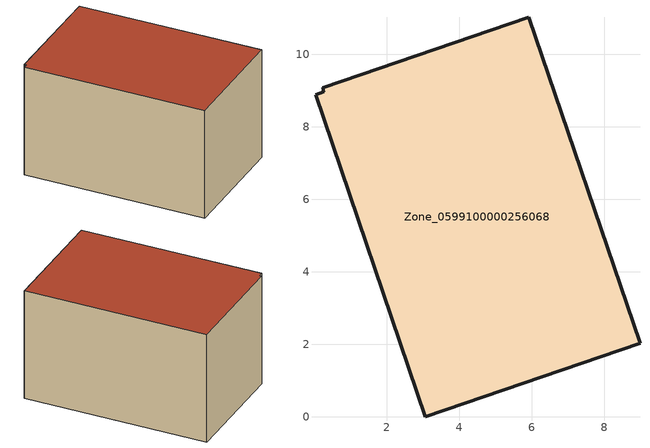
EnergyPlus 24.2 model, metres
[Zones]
Zone_0599100000256068
 floor ground (C_G): 0.04,8.88 0.27,8.96 0.23,9.07 5.92,11.02 8.99,2.03 3.07,0 z0
 wall outside (C_F): 8.99,2.03 5.92,11.02 0.23,9.07 0.27,8.96 0.04,8.88 3.07,0 8.99,2.03 z0:5.84
 roof outside (C_R): 0.27,8.96 0.04,8.88 3.07,0 8.99,2.03 5.92,11.02 0.23,9.07 z5.84
[BUILDING]
Pand.0599100000256068: North Axis=0; Terrain=City; Loads Convergence Tolerance Value=0.04; Temperature Convergence Tolerance Value=0.4; Solar Distribution=FullExterior; Maximum Number of Warmup Days=25; Minimum Number of Warmup Days=1
[Site:Location]
Rotterdam.The.Hague.AP_ZH_NLD Design_Conditions: Latitude=51.96; Longitude=4.45; Time Zone=1; Elevation=-4.5
[SITE:GROUNDTEMPERATURE:BUILDINGSURFACE]
18, 18, 18, 18, 18, 18, 18, 18, 18, 18, 18, 18
[MATERIAL] Thermal Absorptance=0.9; Solar Absorptance=0.7; Visible Absorptance=0.7
Name | Roughness | Thickness | Conductivity | Density | Specific Heat
G.TC.1946-1964 | MediumSmooth | 0.15 | 1 | 540 | 1210
F.TC.1946-1964 | Rough | 0.3 | 0.857143 | 1920 | 840
R.TC.1946-1964 | MediumRough | 0.2 | 0.235294 | 1500 | 1000
[CONSTRUCTION]
C_G: G.TC.1946-1964
C_F: F.TC.1946-1964
C_R: R.TC.1946-1964
[ZONE]
Zone_0599100000256068: Type=1; Multiplier=1; Ceiling Height=Autocalculate; Volume=Autocalculate; Floor Area=autocalculate; Part of Total Floor Area=Yes
[ZONEINFILTRATION:DESIGNFLOWRATE]
Infil_Zone_0599100000256068: Zone or ZoneList or Space or SpaceList=Zone_0599100000256068; Schedule=AlwaysOn; Design Flow Rate Calculation Method=Flow/Area; Flow Rate per Floor Area=0.003; Constant Term Coefficient=1; Temperature Term Coefficient=0; Velocity Term Coefficient=0; Velocity Squared Term Coefficient=0
[HVACTEMPLATE:ZONE:IDEALLOADSAIRSYSTEM]
Zone_0599100000256068: Maximum Heating Supply Air Temperature=50; Minimum Cooling Supply Air Temperature=13; Maximum Heating Supply Air Humidity Ratio=0.0156; Minimum Cooling Supply Air Humidity Ratio=0.0077; Heating Limit=NoLimit; Cooling Limit=NoLimit; Dehumidification Control Type=ConstantSensibleHeatRatio; Cooling Sensible Heat Ratio=0.7; Dehumidification Setpoint=60; Humidification Control Type=None; Humidification Setpoint=30; Outdoor Air Method=None; Outdoor Air Flow Rate per Person=0.00944; Outdoor Air Flow Rate per Zone Floor Area=0; Outdoor Air Flow Rate per Zone=0; Demand Controlled Ventilation Type=None; Outdoor Air Economizer Type=NoEconomizer; Heat Recovery Type=None; Sensible Heat Recovery Effectiveness=0.7; Latent Heat Recovery Effectiveness=0.65
[ZONECONTROL:THERMOSTAT]
ThermostatControl_Zone_0599100000256068: Zone or ZoneList=Zone_0599100000256068; Control Type Schedule=DualSetpointControlType; Control 1=Thermostat_Zone_0599100000256068; Temperature Difference Between Cutout And Setpoint=0
[THERMOSTATSETPOINT:DUALSETPOINT]
Thermostat_Zone_0599100000256068: Heating Setpoint Temperature Schedule=HeatingSetpoint_Zone_0599100000256068; Cooling Setpoint Temperature Schedule=CoolingSetpoint_Zone_0599100000256068
[SCHEDULE:COMPACT]
HeatingSetpoint_Zone_0599100000256068: Through: 12/31, For: AllDays, Until: 24:00, 21
CoolingSetpoint_Zone_0599100000256068: Through: 12/31, For: AllDays, Until: 24:00, 24
DualSetpointControlType: Through: 12/31, For: AllDays, Until: 24:00, 4
AlwaysOn: Through: 12/31, For: AllDays, Until: 24:00, 1
